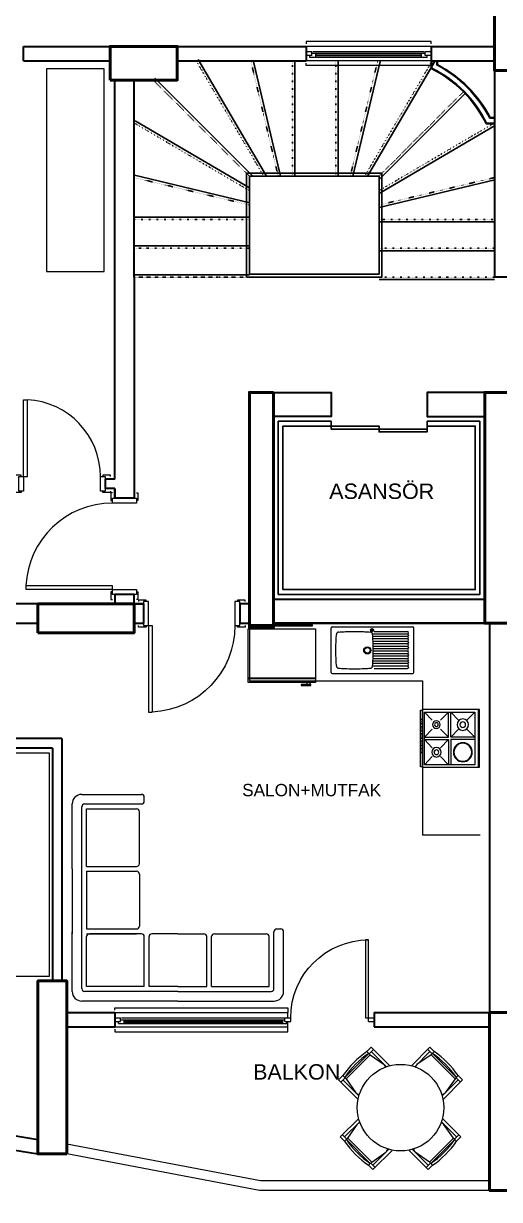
# Model space of a CAD drawing. Header units: millimetres. Extents: x 15854 to 18903, y 2124 to 4003.
# Drawn here: x 16710 to 17205, y 2124 to 3348 of the extents above; entities that cross this region are included whole.
import ezdxf

# ---------------------------------------------------------------- set-up
doc = ezdxf.new("R2010")
doc.units = ezdxf.units.MM
doc.linetypes.add('DOT2', pattern=[0.125, 0, -0.125])
for name, color, linetype, lineweight in [('0-Gör-3__0_25_', 122, 'Continuous', 25), ('0-Gör-4__0_20_', 6, 'Continuous', 20), ('duv', 142, 'Continuous', 30), ('KOLON', 1, 'Continuous', 50), ('mahal', 1, 'Continuous', 20), ('sıva', 6, 'DOT2', 20), ('TEFRIS', 6, 'Continuous', 15)]:
    doc.layers.add(name, color=color, linetype=linetype, lineweight=lineweight)
doc.styles.add('text1', font='Arial')

# ---------------------------------------------------------------- blocks, each defined once
blk = doc.blocks.new('fgfdrt5')
at = {"layer": 'TEFRIS'}
for p, q in [((2337.626484, 14387.444895), (2207.626484, 14387.444895)), ((2207.626484, 14387.444895), (2207.626484, 14384.944895)), ((2337.626484, 14384.944895), (2337.626484, 14387.444895)), ((2337.626484, 14382.444895), (2207.626484, 14382.444895)), ((2207.626484, 14367.444895), (2207.626484, 14382.444895)), ((2213.626484, 14376.944895), (2207.626484, 14376.944895)), ((2207.626484, 14372.944895), (2207.626484, 14376.944895)), ((2213.626484, 14372.944895), (2207.626484, 14372.944895)), ((2211.626484, 14370.944895), (2211.626484, 14372.944895)), ((2213.626484, 14372.944895), (2213.626484, 14376.944895)), ((2331.626484, 14374.944895), (2213.626484, 14374.944895)), ((2330.626484, 14376.944895), (2214.626484, 14376.944895)), ((2217.626484, 14370.944895), (2217.626484, 14374.944895)), ((2327.626484, 14373.444895), (2217.626484, 14373.444895)), ((2327.626484, 14370.944895), (2327.626484, 14374.944895)), ((2337.626484, 14376.944895), (2331.626484, 14376.944895)), ((2331.626484, 14372.944895), (2331.626484, 14376.944895)), ((2337.626484, 14376.944895), (2331.626484, 14376.944895)), ((2331.626484, 14372.944895), (2331.626484, 14376.944895)), ((2337.626484, 14372.944895), (2331.626484, 14372.944895)), ((2337.626484, 14372.944895), (2331.626484, 14372.944895)), ((2333.626484, 14370.944895), (2333.626484, 14372.944895)), ((2337.626484, 14372.944895), (2337.626484, 14376.944895)), ((2337.626484, 14372.944895), (2337.626484, 14376.944895)), ((2337.626484, 14367.444895), (2207.626484, 14367.444895)), ((2207.626484, 14362.444895), (2207.626484, 14364.944895)), ((2337.626484, 14362.444895), (2207.626484, 14362.444895)), ((2333.626484, 14370.944895), (2211.626484, 14370.944895)), ((2327.626484, 14372.444895), (2217.626484, 14372.444895)), ((2337.626484, 14364.944895), (2337.626484, 14362.444895))]:
    blk.add_line(p, q, dxfattribs=at)
at = {"layer": 'TEFRIS', "flags": 128}
blk.add_lwpolyline([(2337.626484, 14382.444895), (2337.626484, 14367.444895)], dxfattribs=at)
blk = doc.blocks.new('dgdg')
at = {"layer": 'TEFRIS'}
for p, q in [((447759.535016, 4598886.571683), (447821.535016, 4598886.571683)), ((447749.535016, 4598809.071683), (447749.535016, 4598876.571683)), ((447762.535016, 4598876.571683), (447821.535016, 4598876.571683)), ((447824.535016, 4598879.571683), (447824.535016, 4598883.571683)), ((447759.535016, 4598684.571683), (447759.535016, 4598873.571683)), ((447764.535016, 4598811.571683), (447764.535016, 4598871.571683)), ((447764.535016, 4598871.571683), (447816.535016, 4598871.571683)), ((447819.535016, 4598814.571683), (447819.535016, 4598868.571683)), ((447749.535016, 4598809.071683), (447749.535016, 4598741.571683)), ((447764.535016, 4598811.571683), (447816.535016, 4598811.571683)), ((447764.535016, 4598806.571683), (447816.535016, 4598806.571683)), ((447764.535016, 4598806.571683), (447764.535016, 4598746.571683)), ((447819.535016, 4598803.571683), (447819.535016, 4598749.571683)), ((447749.535016, 4598681.571683), (447749.535016, 4598743.571683)), ((447764.535016, 4598746.571683), (447816.535016, 4598746.571683)), ((447764.535016, 4598741.571683), (447816.535016, 4598741.571683)), ((447821.535016, 4598741.571683), (447767.535016, 4598741.571683)), ((447859.535016, 4598741.571683), (447832.535016, 4598741.571683)), ((447859.535016, 4598741.571683), (447886.535016, 4598741.571683)), ((447897.535016, 4598741.571683), (447951.535016, 4598741.571683)), ((447959.535016, 4598684.571683), (447959.535016, 4598743.571683)), ((447962.535016, 4598746.571683), (447966.535016, 4598746.571683)), ((447969.535016, 4598681.571683), (447969.535016, 4598743.571683)), ((447764.535016, 4598686.571683), (447764.535016, 4598738.571683)), ((447824.535016, 4598686.571683), (447824.535016, 4598738.571683)), ((447829.535016, 4598686.571683), (447829.535016, 4598738.571683)), ((447889.535016, 4598686.571683), (447889.535016, 4598738.571683)), ((447894.535016, 4598686.571683), (447894.535016, 4598738.571683)), ((447954.535016, 4598686.571683), (447954.535016, 4598738.571683)), ((447859.535016, 4598681.571683), (447762.535016, 4598681.571683)), ((447824.535016, 4598686.571683), (447764.535016, 4598686.571683)), ((447859.535016, 4598686.571683), (447829.535016, 4598686.571683)), ((447859.535016, 4598686.571683), (447889.535016, 4598686.571683)), ((447859.535016, 4598681.571683), (447956.535016, 4598681.571683)), ((447894.535016, 4598686.571683), (447954.535016, 4598686.571683)), ((447859.535016, 4598671.571683), (447759.535016, 4598671.571683)), ((447859.535016, 4598671.571683), (447959.535016, 4598671.571683))]:
    blk.add_line(p, q, dxfattribs=at)
for centre, radius, start, end in [((447759.535016, 4598876.571683), 10, 90, 180), ((447821.535016, 4598883.571683), 3, 0, 90), ((447762.535016, 4598873.571683), 3, 90, 180), ((447821.535016, 4598879.571683), 3, 270, 0), ((447816.535016, 4598868.571683), 3, 0, 90), ((447816.535016, 4598814.571683), 3, 270, 0), ((447816.535016, 4598803.571683), 3, 0, 90), ((447767.535016, 4598738.571683), 3, 90, 180), ((447816.535016, 4598749.571683), 3, 270, 0), ((447821.535016, 4598738.571683), 3, 0, 90), ((447832.535016, 4598738.571683), 3, 90, 180), ((447886.535016, 4598738.571683), 3, 0, 90), ((447897.535016, 4598738.571683), 3, 90, 180), ((447951.535016, 4598738.571683), 3, 0, 90), ((447962.535016, 4598743.571683), 3, 90, 180), ((447966.535016, 4598743.571683), 3, 0, 90), ((447759.535016, 4598681.571683), 10, 180, 270), ((447762.535016, 4598684.571683), 3, 180, 270), ((447956.535016, 4598684.571683), 3, 270, 0), ((447959.535016, 4598681.571683), 10, 270, 0)]:
    blk.add_arc(centre, radius, start, end, dxfattribs=at)
blk = doc.blocks.new('kapı_100')
at = {"layer": '0-Gör-4__0_20_', "ltscale": 5}
for p, q in [((-14, -2.5), (-14, 5.5)), ((-14, 5.5), (-12.5, 5.5)), ((14, 5.5), (12.5, 5.5)), ((14, -2.5), (14, 5.5)), ((-12.5, -2.5), (-14, -2.5)), ((12.5, -2.5), (14, -2.5)), ((12.5, -5), (102.399937, -5)), ((12.5, -5), (12.5, -9)), ((12.5, -9), (102.411045, -9.000494)), ((102.399937, -5), (102.399937, -9)), ((-14, -105.5), (-14, -97.5)), ((-14, -97.5), (-12.5, -97.5)), ((14, -97.5), (12.5, -97.5)), ((14, -105.5), (14, -97.5)), ((-12.5, -105.5), (-14, -105.5)), ((12.5, -105.5), (14, -105.5))]:
    blk.add_line(p, q, dxfattribs=at)
at = {"layer": '0-Gör-4__0_20_', "ltscale": 5, "flags": 128}
for points in [[(-12.5, 0), (12.5, 0), (12.5, -5), (-12.5, -5), (-12.5, 0)], [(-12.5, -95), (12.5, -95), (12.5, -100), (-12.5, -100), (-12.5, -95)]]:
    blk.add_lwpolyline(points, dxfattribs=at)
at = {"layer": '0-Gör-4__0_20_', "ltscale": 5}
blk.add_arc((12.5, -5), 90, 270, 357.452367, dxfattribs=at)
blk = doc.blocks.new('fdgdywswey')
at = {"layer": 'TEFRIS'}
for p, q in [((132499.371545, -142124.876929, 95.326688), (132496.871545, -142124.876929, 95.326688)), ((132496.871545, -142124.876929, 95.326688), (132496.871545, -142305.002791, 95.326688)), ((132516.871545, -142124.876929, 95.326688), (132501.871545, -142124.876929, 95.326688)), ((132501.871545, -142124.876929, 95.326688), (132501.871545, -142305.002791, 95.326688)), ((132507.371545, -142124.876929, 95.326688), (132507.371545, -142130.876929, 95.326688)), ((132511.371545, -142124.876929, 95.326688), (132507.371545, -142124.876929, 95.326688)), ((132511.371545, -142130.876929, 95.326688), (132507.371545, -142130.876929, 95.326688)), ((132507.371545, -142131.876929, 95.326688), (132507.371545, -142302.002791, 95.326688)), ((132509.371545, -142130.876929, 95.326688), (132509.371545, -142302.002791, 95.326688)), ((132513.371545, -142134.876929, 95.326688), (132509.371545, -142134.876929, 95.326688)), ((132510.871545, -142134.876929, 95.326688), (132510.871545, -142300.002791, 95.326688)), ((132511.371545, -142124.876929, 95.326688), (132511.371545, -142130.876929, 95.326688)), ((132513.371545, -142128.876929, 95.326688), (132511.371545, -142128.876929, 95.326688)), ((132511.871545, -142134.876929, 95.326688), (132511.871545, -142300.002791, 95.326688)), ((132513.371545, -142128.876929, 95.326688), (132513.371545, -142304.002791, 95.326688)), ((132516.871545, -142124.876929, 95.326688), (132516.871545, -142305.002791, 95.326688)), ((132519.371545, -142124.876929, 95.326688), (132521.871545, -142124.876929, 95.326688)), ((132521.871545, -142124.876929, 95.326688), (132521.871545, -142305.002791, 95.326688)), ((132496.871545, -142305.002791, 95.326688), (132501.871545, -142305.002791, 95.326688)), ((132507.371545, -142305.002791, 95.326688), (132501.871545, -142305.002791, 95.326688)), ((132507.371545, -142302.002791, 95.326688), (132507.371545, -142308.002791, 95.326688)), ((132511.371545, -142302.002791, 95.326688), (132507.371545, -142302.002791, 95.326688)), ((132513.371545, -142300.002791, 95.326688), (132509.371545, -142300.002791, 95.326688)), ((132511.371545, -142302.002791, 95.326688), (132511.371545, -142308.002791, 95.326688)), ((132513.371545, -142304.002791, 95.326688), (132511.371545, -142304.002791, 95.326688)), ((132516.871545, -142305.002791, 95.326688), (132511.371545, -142305.002791, 95.326688)), ((132521.871545, -142305.002791, 95.326688), (132516.871545, -142305.002791, 95.326688)), ((132511.371545, -142308.002791, 95.326688), (132507.371545, -142308.002791, 95.326688)), ((132507.371545, -142389.002791, 95.326688), (132507.371545, -142395.002791, 95.326688)), ((132511.371545, -142389.002791, 95.326688), (132507.371545, -142389.002791, 95.326688)), ((132511.371545, -142389.002791, 95.326688), (132511.371545, -142395.002791, 95.326688)), ((132516.871545, -142395.002791, 95.326688), (132501.871545, -142395.002791, 95.326688)), ((132511.371545, -142395.002791, 95.326688), (132507.371545, -142395.002791, 95.326688))]:
    blk.add_line(p, q, dxfattribs=at)
at = {"layer": 'TEFRIS', "elevation": 95.326688, "flags": 128}
blk.add_lwpolyline([(132507.371545, -142389.002791), (132426.371545, -142389.002791), (132426.427043, -142386.004847), (132507.371545, -142386.004847), (132507.371545, -142389.002791)], dxfattribs=at)
at = {"layer": 'TEFRIS'}
blk.add_arc((132507.371545, -142389.002791, 95.326688), 81, 90, 180, dxfattribs=at)
blk = doc.blocks.new('dfgdgd')
at = {"layer": 'TEFRIS'}
for p, q in [((563908.731157, 4529879.357794), (563908.731157, 4529852.211308)), ((563915.131157, 4529879.357794), (563908.731157, 4529879.357794)), ((563915.131157, 4529876.18345), (563908.731157, 4529876.18345)), ((563911.931157, 4529876.158331), (563911.931157, 4529853.921014)), ((563915.131157, 4529874.701586), (563911.931157, 4529857.101586)), ((563915.131157, 4529874.701586), (563915.131157, 4529879.357794)), ((563950.331157, 4529876.739124), (563915.131157, 4529876.739124)), ((563950.331157, 4529874.701586), (563915.131157, 4529874.701586)), ((563950.331157, 4529879.357794), (563956.731157, 4529879.357794)), ((563950.331157, 4529874.701586), (563950.331157, 4529879.357794)), ((563950.331157, 4529876.18345), (563956.731157, 4529876.18345)), ((563950.331157, 4529874.701586), (563953.531157, 4529857.101586)), ((563953.531157, 4529876.158331), (563953.531157, 4529852.657373)), ((563956.731157, 4529879.357794), (563956.731157, 4529850.682648)), ((563865.570143, 4529836.196781), (563892.71663, 4529836.196781)), ((563865.570143, 4529829.796781), (563865.570143, 4529836.196781)), ((563870.226351, 4529829.796781), (563865.570143, 4529829.796781)), ((563868.188813, 4529794.596781), (563868.188813, 4529829.796781)), ((563868.744487, 4529829.796781), (563868.744487, 4529836.196781)), ((563868.769607, 4529832.996781), (563891.006924, 4529832.996781)), ((563870.226351, 4529829.796781), (563887.826351, 4529832.996781)), ((563870.226351, 4529794.596781), (563870.226351, 4529829.796781)), ((563997.469322, 4529836.196781), (563970.322836, 4529836.196781)), ((563994.269859, 4529832.996781), (563972.032542, 4529832.996781)), ((563992.813114, 4529829.796781), (563975.213114, 4529832.996781)), ((563992.813114, 4529794.596781), (563992.813114, 4529829.796781)), ((563992.813114, 4529829.796781), (563997.469322, 4529829.796781)), ((563994.294978, 4529829.796781), (563994.294978, 4529836.196781)), ((563994.850652, 4529794.596781), (563994.850652, 4529829.796781)), ((563997.469322, 4529829.796781), (563997.469322, 4529836.196781)), ((563865.570143, 4529794.596781), (563865.570143, 4529788.196781)), ((563870.226351, 4529794.596781), (563865.570143, 4529794.596781)), ((563865.570143, 4529788.196781), (563894.24529, 4529788.196781)), ((563868.744487, 4529794.596781), (563868.744487, 4529788.196781)), ((563868.769607, 4529791.396781), (563892.270564, 4529791.396781)), ((563870.226351, 4529794.596781), (563887.826351, 4529791.396781)), ((563997.469322, 4529788.196781), (563968.794176, 4529788.196781)), ((563994.269859, 4529791.396781), (563970.768901, 4529791.396781)), ((563992.813114, 4529794.596781), (563975.213114, 4529791.396781)), ((563992.813114, 4529794.596781), (563997.469322, 4529794.596781)), ((563994.294978, 4529794.596781), (563994.294978, 4529788.196781)), ((563997.469322, 4529794.596781), (563997.469322, 4529788.196781)), ((563956.731157, 4529747.458615), (563956.731157, 4529776.133762)), ((563908.731157, 4529747.458615), (563908.731157, 4529774.605102)), ((563911.931157, 4529750.658079), (563911.931157, 4529772.895396)), ((563915.131157, 4529752.114823), (563911.931157, 4529769.714823)), ((563950.331157, 4529752.114823), (563953.531157, 4529769.714823)), ((563953.531157, 4529750.658079), (563953.531157, 4529774.159036)), ((563950.331157, 4529752.114823), (563915.131157, 4529752.114823)), ((563915.131157, 4529752.114823), (563915.131157, 4529747.458615)), ((563950.331157, 4529752.114823), (563950.331157, 4529747.458615)), ((563915.131157, 4529750.632959), (563908.731157, 4529750.632959)), ((563915.131157, 4529747.458615), (563908.731157, 4529747.458615)), ((563950.331157, 4529750.077285), (563915.131157, 4529750.077285)), ((563950.331157, 4529750.632959), (563956.731157, 4529750.632959)), ((563950.331157, 4529747.458615), (563956.731157, 4529747.458615))]:
    blk.add_line(p, q, dxfattribs=at)
blk.add_circle((563931.519733, 4529813.408205), 45, dxfattribs=at)
for centre, radius, start, end in [((563932.731157, 4529783.405833), 97.552749, 79.606054, 100.393946), ((563932.731157, 4529783.228239), 95.152749, 79.340864, 100.659136), ((563932.731157, 4529860.592495), 21.090909, 189.527283, 197.512653), ((563932.731157, 4529860.592495), 21.090909, 339.545935, 350.472717), ((563961.522105, 4529812.196781), 97.552749, 169.606054, 190.393946), ((563961.699699, 4529812.196781), 95.152749, 169.340864, 190.659136), ((563884.335442, 4529812.196781), 21.090909, 72.487347, 80.472717), ((563978.704024, 4529812.196781), 21.090909, 99.527283, 107.512653), ((563901.339767, 4529812.196781), 95.152749, 349.340864, 10.659136), ((563901.517361, 4529812.196781), 97.552749, 349.606054, 10.393946), ((563884.335442, 4529812.196781), 21.090909, 279.527283, 290.454065), ((563978.704024, 4529812.196781), 21.090909, 249.545935, 260.472717), ((563932.731157, 4529766.223914), 21.090909, 162.487347, 170.472717), ((563932.731157, 4529766.223914), 21.090909, 9.527283, 20.454065), ((563932.731157, 4529843.410577), 97.552749, 259.606054, 280.393946), ((563932.731157, 4529843.588171), 95.152749, 259.340864, 280.659136)]:
    blk.add_arc(centre, radius, start, end, dxfattribs=at)
blk = doc.blocks.new('kapı_10')
at = {"layer": '0-Gör-4__0_20_', "ltscale": 5}
for p, q in [((-9, -2.5), (-9, 5.5)), ((-9, 5.5), (-7.5, 5.5)), ((9, 5.5), (7.5, 5.5)), ((9, -2.5), (9, 5.5)), ((-7.5, -2.5), (-9, -2.5)), ((7.5, -2.5), (9, -2.5)), ((7.5, -5), (87.399937, -5)), ((7.5, -5), (7.5, -9)), ((7.5, -9), (87.399937, -9)), ((87.399937, -5), (87.399937, -9)), ((-9, -95.5), (-9, -87.5)), ((-9, -87.5), (-7.5, -87.5)), ((-7.5, -95.5), (-9, -95.5)), ((9, -87.5), (7.5, -87.5)), ((7.5, -95.5), (9, -95.5)), ((9, -95.5), (9, -87.5))]:
    blk.add_line(p, q, dxfattribs=at)
at = {"layer": '0-Gör-4__0_20_', "ltscale": 5, "flags": 128}
for points in [[(-7.5, 0), (7.5, 0), (7.5, -5), (-7.5, -5), (-7.5, 0)], [(-7.5, -85), (7.5, -85), (7.5, -90), (-7.5, -90), (-7.5, -85)]]:
    blk.add_lwpolyline(points, dxfattribs=at)
at = {"layer": '0-Gör-4__0_20_', "ltscale": 5}
blk.add_arc((7.5, -5), 80, 270, 357.134016, dxfattribs=at)
blk = doc.blocks.new('Firin')
at = {"layer": 'TEFRIS'}
for p, q in [((0, -0.012687), (0.6, -0.012687)), ((0.2875, -0.05), (0.2875, -0.300568)), ((0.398274, -0.131875), (0.3125, -0.05)), ((0.575, -0.05), (0.489226, -0.131875)), ((0.398274, -0.218693), (0.3125, -0.300568)), ((0.575, -0.300568), (0.489226, -0.218693)), ((0.2875, -0.300568), (0.025, -0.300568)), ((0.025, -0.324432), (0.110774, -0.406307)), ((0.201726, -0.406307), (0.2875, -0.324432)), ((0.398274, -0.406307), (0.3125, -0.324432)), ((0.575, -0.324432), (0.489226, -0.406307)), ((0.025, -0.575), (0.110774, -0.493125)), ((0.201726, -0.493125), (0.2875, -0.575)), ((0.398274, -0.493125), (0.3125, -0.575)), ((0.575, -0.575), (0.489226, -0.493125))]:
    blk.add_line(p, q, dxfattribs=at)
at = {"layer": 'TEFRIS', "flags": 128}
for points in [[(0, 0), (0.6, 0), (0.6, -0.6), (0, -0.6)], [(0.025, -0.575), (0.575, -0.575), (0.575, -0.05), (0.025, -0.05)]]:
    blk.add_lwpolyline(points, close=True, dxfattribs=at)
for points in [[(0.3125, -0.05), (0.3125, -0.300568), (0.575, -0.300568)], [(0.2875, -0.575), (0.2875, -0.324432), (0.025, -0.324432)], [(0.3125, -0.575), (0.3125, -0.324432), (0.575, -0.324432)], [(0.005, -0.6), (0.005, -0.614), (0.595, -0.614), (0.595, -0.6)], [(0.15, -0.6), (0.15, -0.6125), (0.2, -0.6125), (0.2, -0.6)], [(0.225, -0.6), (0.225, -0.6125), (0.275, -0.6125), (0.275, -0.6)], [(0.3, -0.6), (0.3, -0.6125), (0.35, -0.6125), (0.35, -0.6)], [(0.375, -0.6), (0.375, -0.6125), (0.425, -0.6125), (0.425, -0.6)], [(0.45, -0.6), (0.45, -0.6125), (0.5, -0.6125), (0.5, -0.6)]]:
    blk.add_lwpolyline(points, dxfattribs=at)
at = {"layer": 'TEFRIS'}
for centre, radius in [((0.15625, -0.175284), 0.098575), ((0.15625, -0.175284), 0.093575), ((0.44375, -0.175284), 0.05975), ((0.44375, -0.175284), 0.029375), ((0.15625, -0.449716), 0.049177), ((0.15625, -0.449716), 0.024177), ((0.44375, -0.449716), 0.039833), ((0.44375, -0.449716), 0.019583)]:
    blk.add_circle(centre, radius, dxfattribs=at)
blk = doc.blocks.new('EVIYE1')
at = {"layer": 'TEFRIS'}
for p, q in [((-33.48683, 5.721164), (-33.48683, 52.221164)), ((-32.48683, 53.221164), (51.51317, 53.221164)), ((7.01317, 49.721164), (11.01317, 49.721164)), ((9.01317, 47.721164), (9.01317, 51.721164)), ((52.51317, 5.721164), (52.51317, 52.221164)), ((45.71317, 45.657831), (9.55908, 45.657831)), ((45.71317, 43.097831), (10.01317, 43.097831)), ((45.71317, 40.537831), (10.01317, 40.537831)), ((45.71317, 37.977831), (10.01317, 37.977831)), ((11.01317, 48.221164), (45.71317, 48.221164)), ((46.91317, 47.021164), (46.91317, 46.857831)), ((46.91317, 44.457831), (46.91317, 44.297831)), ((46.91317, 41.897831), (46.91317, 41.737831)), ((46.91317, 39.337831), (46.91317, 39.177831)), ((46.91317, 36.777831), (46.91317, 36.617831)), ((45.71317, 35.417831), (10.065071, 35.417831)), ((45.71317, 32.857831), (10.104855, 32.857831)), ((45.71317, 25.177831), (10.105933, 25.177831)), ((45.71317, 30.297831), (10.124925, 30.297831)), ((45.71317, 27.737831), (10.125285, 27.737831)), ((46.91317, 34.217831), (46.91317, 34.057831)), ((46.91317, 31.657831), (46.91317, 31.497831)), ((46.91317, 26.537831), (46.91317, 26.377831)), ((45.71317, 12.377831), (9.573338, 12.377831)), ((45.71317, 20.057831), (10.01317, 20.057831)), ((45.71317, 17.497831), (10.01317, 17.497831)), ((45.71317, 14.937831), (10.01317, 14.937831)), ((45.71317, 22.617831), (10.066868, 22.617831)), ((46.91317, 23.977831), (46.91317, 23.817831)), ((46.91317, 21.417831), (46.91317, 21.257831)), ((46.91317, 18.857831), (46.91317, 18.697831)), ((46.91317, 16.297831), (46.91317, 16.137831)), ((46.91317, 13.737831), (46.91317, 13.577831)), ((-32.48683, 4.721164), (51.51317, 4.721164)), ((11.01317, 9.721164), (45.71317, 9.721164)), ((46.91317, 11.177831), (46.91317, 10.921164))]:
    blk.add_line(p, q, dxfattribs=at)
at = {"layer": 'TEFRIS', "flags": 128}
for points in [[(-28.069916, 12.721164, -0.009845), (-28.274831, 15.359359, -0.008463), (-28.505678, 21.000317, -0.005994), (-28.601232, 28.971164, -0.005994), (-28.505678, 36.942012, -0.008463), (-28.274831, 42.58297, -0.009845), (-28.069916, 45.221164, -0.374103)], [(-25.48683, 47.80425, -0.009845), (-22.848628, 48.009165, -0.008463), (-17.20767, 48.240013, -0.005994), (-9.236822, 48.335566, -0.005994), (-1.265975, 48.240013, -0.008463), (4.374983, 48.009165, -0.009845), (7.01317, 47.804252, -0.374103)], [(9.596257, 12.721164, 0.009845), (9.801171, 15.359359, 0.008463), (10.032018, 21.000317, 0.005994), (10.127572, 28.971164, 0.005994), (10.032018, 36.942012, 0.008463), (9.801171, 42.58297, 0.009845), (9.596257, 45.221164, 0.374103)], [(-25.48683, 10.138078, 0.009845), (-22.848628, 9.933163, 0.008463), (-17.20767, 9.702316, 0.005994), (-9.236822, 9.606762, 0.005994), (-1.265975, 9.702316, 0.008463), (4.374983, 9.933163, 0.009845), (7.01317, 10.138077, 0.374103)]]:
    blk.add_lwpolyline(points, format="xyb", dxfattribs=at)
at = {"layer": 'TEFRIS'}
for centre, radius in [((9.01317, 49.721164), 1.5), ((4.01317, 28.721164), 3.75), ((4.01317, 28.721164), 2.9)]:
    blk.add_circle(centre, radius, dxfattribs=at)
for centre, radius, start, end in [((-32.48683, 52.221164), 1, 90, 180), ((51.51317, 52.221164), 1, 0, 90), ((-25.48683, 45.221164), 2.583087, 90, 180), ((7.01317, 45.221164), 2.583087, 0, 90), ((45.71317, 47.021164), 1.2, 0, 90), ((45.71317, 46.857831), 1.2, 270, 0), ((45.71317, 44.457831), 1.2, 0, 90), ((45.71317, 44.297831), 1.2, 270, 0), ((45.71317, 41.897831), 1.2, 0, 90), ((45.71317, 41.737831), 1.2, 270, 0), ((45.71317, 39.337831), 1.2, 0, 90), ((45.71317, 39.177831), 1.2, 270, 0), ((45.71317, 36.777831), 1.2, 0, 90), ((45.71317, 36.617831), 1.2, 270, 0), ((45.71317, 34.217831), 1.2, 0, 90), ((45.71317, 34.057831), 1.2, 270, 0), ((45.71317, 31.657831), 1.2, 0, 90), ((45.71317, 31.497831), 1.2, 270, 0), ((45.71317, 29.097831), 1.2, 0, 90), ((45.71317, 28.937831), 1.2, 270, 0), ((45.71317, 26.537831), 1.2, 0, 90), ((45.71317, 26.377831), 1.2, 270, 0), ((45.71317, 23.977831), 1.2, 0, 90), ((-25.48683, 12.721164), 2.583087, 180, 270), ((7.01317, 12.721164), 2.583087, 270, 0), ((45.71317, 23.817831), 1.2, 270, 0), ((45.71317, 21.417831), 1.2, 0, 90), ((45.71317, 21.257831), 1.2, 270, 0), ((45.71317, 18.857831), 1.2, 0, 90), ((45.71317, 18.697831), 1.2, 270, 0), ((45.71317, 16.297831), 1.2, 0, 90), ((45.71317, 16.137831), 1.2, 270, 0), ((45.71317, 13.737831), 1.2, 0, 90), ((45.71317, 13.577831), 1.2, 270, 0), ((45.71317, 11.177831), 1.2, 0, 90), ((-32.48683, 5.721164), 1, 180, 270), ((45.71317, 10.921164), 1.2, 270, 0), ((51.51317, 5.721164), 1, 270, 0)]:
    blk.add_arc(centre, radius, start, end, dxfattribs=at)
blk = doc.blocks.new('bzd_7060')
at = {"layer": 'TEFRIS'}
for p, q in [((-59, 67), (-60, 67)), ((-60, 67), (-60, 3)), ((-59, 3), (-59, 67)), ((-56, 0), (-56, 70)), ((-56, 70), (0, 70)), ((-5, 0), (-5, 70)), ((-4, 70), (-4, 0)), ((0, 70), (0, 0)), ((0, 64), (2, 64)), ((3, 65), (2, 65)), ((2, 65), (2, 55)), ((3, 55), (3, 65)), ((0, 61), (2, 61)), ((2, 55), (3, 55)), ((-60, 3), (-59, 3)), ((0, 0), (-56, 0))]:
    blk.add_line(p, q, dxfattribs=at)

msp = doc.modelspace()

# ---------------------------------------------------------------- linework, layer by layer
at = {"color": 2}
msp.add_line((16825.103375, 2723.887972), (16825.103375, 2723.887972), dxfattribs=at)
at = {"layer": '0-Gör-3__0_25_'}
for p, q in [((16963.002262, 3188.887888), (16891.918383, 3310.152182)), ((16977.674074, 3188.88789), (16949.007033, 3309.466155)), ((16992.604388, 3188.887904), (16992.604396, 3308.887904)), ((17037.608479, 3188.8879), (17037.608471, 3308.887904)), ((17052.678162, 3188.887903), (17081.070247, 3308.309659)), ((17068.006342, 3188.887905), (17138.348939, 3308.887621)), ((16948.639943, 3188.887886), (16846.872141, 3290.655694)), ((17080.108479, 3185.352374), (17169.557495, 3274.801394)), ((16945.104388, 3176.785771), (16826.368664, 3246.387452)), ((17080.108481, 3170.990043), (17200.108475, 3241.332828)), ((16945.682634, 3161.320114), (16825.682636, 3189.849693)), ((17080.108482, 3156.318224), (17200.686728, 3184.98528)), ((16945.104384, 3146.387907), (16825.104384, 3146.387917)), ((17080.108483, 3141.387907), (17200.108483, 3141.387917)), ((16825.104382, 3116.387734), (16945.104382, 3116.387723)), ((17200.108486, 3111.387734), (17080.108486, 3111.387723)), ((16825.104379, 3086.387734), (16945.104379, 3086.387723)), ((17083.108488, 3083.887724), (16942.104388, 3083.887724)), ((17080.108488, 3086.887724), (16945.104388, 3086.887724)), ((17200.108488, 3081.387734), (17080.108488, 3081.387723))]:
    msp.add_line(p, q, dxfattribs=at)
at = {"layer": '0-Gör-3__0_25_', "flags": 128}
for points in [[(17083.108488, 3083.887724), (17083.108479, 3191.887908), (16942.104388, 3191.887884), (16942.104388, 3083.887734)], [(17080.108488, 3086.887724), (17080.108479, 3188.887907), (16945.104388, 3188.887885), (16945.104388, 3086.387723)]]:
    msp.add_lwpolyline(points, dxfattribs=at)
for points, elevation in [([(17185.103297, 2933.888109), (17185.103297, 2753.888109), (16975.103297, 2753.888109), (16975.103297, 2933.888109), (17030.103297, 2933.888109), (17030.103297, 2928.888109), (16980.103297, 2928.888109), (16980.103297, 2758.888109), (17180.103297, 2758.888109), (17180.103297, 2928.888109), (17130.103297, 2928.888109), (17130.103297, 2933.888109), (17185.103297, 2933.888109)], -95.326688), ([(17130.103297, 2928.888109), (17130.103297, 2922.888109), (17080.103297, 2922.888109), (17080.103297, 2928.888109), (17030.103297, 2928.888109), (17030.103297, 2925.888109), (17130.103297, 2925.888109)], 64.900577)]:
    msp.add_lwpolyline(points, dxfattribs=dict(at, elevation=elevation))
at = {"layer": 'duv'}
for p, q in [((17200.103563, 3323.888294), (17200.103563, 3493.888294)), ((17200.103563, 3323.888294), (17200.103563, 3493.888294)), ((16710.099282, 3323.888294), (17004.172798, 3323.888294)), ((16710.099282, 3308.888294), (16710.099282, 3323.888294)), ((17004.172798, 3323.888294), (17004.172798, 3308.888294)), ((17134.172798, 3323.888294), (17200.103563, 3323.888294)), ((17134.172798, 3323.888294), (17134.172798, 3308.888294)), ((16710.099282, 3308.888294), (16800.099282, 3308.888294)), ((16870.09519, 3308.888294), (17004.172798, 3308.888294)), ((17134.172798, 3308.888294), (17200.103375, 3308.888294)), ((17200.103364, 3308.888294), (17200.103383, 3083.887949)), ((16805.099283, 2873.887972), (16805.099283, 3288.888294)), ((16825.099282, 3083.877265), (16825.099282, 3288.888294)), ((16825.099283, 3083.877566), (16825.102051, 2853.888213)), ((17465.103368, 3083.887962), (17200.103383, 3083.887948)), ((17580.103402, 2963.887972), (17130.103297, 2963.887972)), ((16795.103375, 2873.887972), (16795.103375, 2863.887972)), ((16805.099283, 2853.888213), (16805.099283, 2863.887972)), ((16825.103375, 2853.888213), (16805.099283, 2853.888213)), ((16805.103375, 2743.887972), (16835.103375, 2743.887972)), ((16835.103375, 2743.887972), (16812.19181, 2743.887972)), ((16825.103375, 2743.888213), (16835.103375, 2743.888213)), ((16835.103375, 2743.888213), (16835.103375, 2723.887972)), ((16935.103375, 2743.888213), (16935.103375, 2723.887972)), ((16945.103383, 2743.887972), (16935.103375, 2743.887972)), ((16945.103383, 2743.887972), (16935.103375, 2743.887972)), ((16970.103297, 2748.888109), (17190.103297, 2748.888109)), ((16825.103375, 2723.887972), (16835.103375, 2723.887972)), ((17190.103297, 2723.888109), (16970.103297, 2723.888109)), ((17195.10847, 2723.88765), (17195.10847, 2137.145071)), ((16750.103375, 2603.887972), (16675.103375, 2603.887972)), ((16740.103375, 2593.887972), (16675.103375, 2593.887972)), ((16755.103375, 2318.978583), (16804.982608, 2318.978583)), ((16804.982608, 2318.978583), (16804.982608, 2303.978583)), ((17075.126513, 2318.978583), (17195.10847, 2318.978583)), ((17075.126513, 2318.978583), (17075.126513, 2303.978583)), ((16755.103375, 2303.978583), (16804.982608, 2303.978583)), ((17075.126513, 2303.978583), (17195.10847, 2303.978583)), ((16655.969916, 2198.358746), (16725.112929, 2186.983132)), ((16653.535825, 2183.557557), (16725.112929, 2171.781479)), ((17267.603494, 2133.855005), (17195.10847, 2133.855005))]:
    msp.add_line(p, q, dxfattribs=at)
at = {"layer": 'duv', "flags": 128}
for points in [[(16710.099282, 3308.888294), (16800.099283, 3308.888294)], [(16870.09519, 3308.888294), (17004.172798, 3308.888294)], [(17134.172798, 3308.888294), (17200.103364, 3308.888294)], [(16970.103297, 2963.888109), (17030.103297, 2963.888109), (17030.103297, 2938.888109), (16970.103297, 2938.888109)], [(17190.103297, 2963.888109), (17130.103297, 2963.888109), (17130.103297, 2938.888109), (17190.103297, 2938.888109)], [(16805.103375, 2873.887972), (16795.103375, 2873.887972)], [(16805.103375, 2863.887972), (16795.103375, 2863.887972)], [(16805.099283, 2863.887972), (16805.099283, 2853.888213)], [(16825.103375, 2743.888213), (16825.103375, 2753.888213), (16805.099283, 2753.888213), (16805.103375, 2743.887972)], [(16805.103375, 2743.887972), (16500.103752, 2743.887972)], [(16500.103752, 2723.887972), (16725.107467, 2723.887972)], [(16935.103375, 2723.887852), (16945.103297, 2723.887844)], [(16970.103297, 2723.887825), (17195.10847, 2723.88765)], [(16740.103375, 2593.887972), (16740.103375, 2351.781296)], [(16750.103375, 2603.887972), (16750.103375, 2351.781627)]]:
    msp.add_lwpolyline(points, dxfattribs=at)
at = {"layer": 'KOLON', "flags": 128}
for points in [[(17230.103364, 3298.888294), (17200.103364, 3298.888294), (17200.103563, 3478.888203), (17230.103563, 3478.888203), (17230.103364, 3298.888294)], [(16800.099282, 3288.888294), (16800.099282, 3323.888294), (16870.09519, 3323.888294), (16870.09519, 3288.888294), (16800.099282, 3288.888294)], [(16970.103297, 2963.888101), (16970.103297, 2719.388311), (16945.103297, 2719.388161), (16945.103297, 2963.888101), (16970.103297, 2963.888101)], [(16725.107467, 2713.887972), (16725.107467, 2743.887972), (16825.103375, 2743.887972), (16825.103375, 2713.887972), (16725.107467, 2713.887972)], [(16755.103375, 2171.781479), (16725.112929, 2171.781479), (16725.112929, 2351.780799), (16755.103375, 2351.781792), (16755.103375, 2171.781479)], [(17225.098916, 2133.855005), (17195.10847, 2133.855005), (17195.10847, 2318.978583), (17225.098916, 2318.979576), (17225.098916, 2135.047884)]]:
    msp.add_lwpolyline(points, dxfattribs=at)
at = {"layer": 'KOLON', "elevation": 64.900577, "flags": 128}
msp.add_lwpolyline([(17225.103616, 2723.887712), (17190.103297, 2723.888109), (17190.103297, 2963.888109), (17225.103616, 2963.888705), (17225.103616, 2723.887712)], dxfattribs=at)
at = {"layer": 'sıva', "lineweight": 25, "ltscale": 5}
for p, q in [((16960.104399, 3188.887887), (16889.761622, 3308.887911)), ((16975.104391, 3188.88789), (16946.574826, 3308.887907)), ((16990.104388, 3188.887904), (16990.104396, 3308.887904)), ((17035.108479, 3188.8879), (17035.108471, 3308.887904)), ((17050.108478, 3188.887902), (17078.63804, 3308.887907)), ((17065.108479, 3188.887906), (17135.451245, 3308.887911)), ((16945.10441, 3188.887885), (16845.104374, 3288.887927)), ((16945.10441, 3188.887885), (16845.104393, 3288.887927)), ((17080.108479, 3188.887907), (17167.78972, 3276.56917)), ((17080.108479, 3188.887907), (17167.789728, 3276.569161)), ((16945.104386, 3173.887907), (16825.104392, 3244.230691)), ((17080.10848, 3173.887907), (17200.108474, 3244.230691)), ((16945.104385, 3158.887907), (16825.104388, 3187.417487)), ((17080.108482, 3158.887907), (17200.108479, 3187.417487)), ((16945.104384, 3143.887907), (16825.104384, 3143.887917)), ((17080.108483, 3143.887907), (17200.108483, 3143.887917)), ((16825.104381, 3113.887734), (16945.104381, 3113.887723)), ((17200.108486, 3113.887734), (17080.108486, 3113.887723)), ((16825.104379, 3083.887734), (16942.104388, 3083.887723)), ((16945.104388, 3083.887734), (16825.104388, 3083.887734)), ((17200.108488, 3083.887734), (17082.995465, 3083.887724))]:
    msp.add_line(p, q, dxfattribs=at)
at = {"layer": 'TEFRIS'}
for p, q in [((17125.311655, 2663.887897), (17125.311636, 2503.456278)), ((17195.10847, 2666.426395), (17195.108504, 2502.887782)), ((17195.10847, 2666.426395), (17195.10847, 2666.426395)), ((17185.311636, 2503.456267), (17125.311636, 2503.456278))]:
    msp.add_line(p, q, dxfattribs=at)
at = {"layer": 'TEFRIS', "flags": 128}
for points in [[(17200.108481, 3242.952415), (17191.70163, 3242.952415, 0.168696), (17134.172969, 3300.481077), (17134.172969, 3308.887927)], [(17200.108481, 3243.952415), (17192.326581, 3243.952415, 0.166116), (17135.172969, 3301.106028), (17135.172969, 3308.887927)], [(17200.108481, 3248.952415), (17195.400533, 3248.952415, 0.15375), (17140.172969, 3304.179979), (17140.172969, 3308.887927)], [(17200.108481, 3249.952415), (17196.00554, 3249.952415, 0.151378), (17141.172969, 3304.784986), (17141.172969, 3308.887927)]]:
    msp.add_lwpolyline(points, format="xyb", dxfattribs=at)
at = {"layer": 'TEFRIS', "ltscale": 5, "flags": 128}
for points in [[(16794.130406, 3089.881788), (16794.130406, 3300.667934), (16734.130406, 3300.667934), (16734.130406, 3089.881788), (16794.130406, 3089.881788)], [(16736.985353, 2356.670577), (16736.985353, 2588.719592), (16676.985353, 2588.719592), (16676.985353, 2356.670577), (16736.985353, 2356.670577)]]:
    msp.add_lwpolyline(points, dxfattribs=at)
at = {"layer": 'TEFRIS', "flags": 128}
for points in [[(16945.103392, 2723.887919), (16945.10338, 2663.887919), (17125.311655, 2663.887897)], [(17195.10847, 2143.855005), (16956.637824, 2143.855005), (16755.103375, 2181.958642)], [(17195.10847, 2133.855005), (16955.700786, 2133.855005), (16755.103375, 2171.781479)]]:
    msp.add_lwpolyline(points, dxfattribs=at)

# ---------------------------------------------------------------- block references
msp.add_blockref('fgfdrt5', (14796.546313, -11058.556602))
at = {"layer": 'TEFRIS'}
for name, p, rotation in [('kapı_10', (16705.103375, 2868.887972), 90), ('kapı_100', (16815.101329, 2753.888213), 180), ('bzd_7060', (16943.952061, 2662.107885), 269.999989), ('dfgdgd', (-3584719.123132, -2802081.974553), 315)]:
    msp.add_blockref(name, p, dxfattribs=dict(at, rotation=rotation))
at = {"layer": 'TEFRIS', "xscale": -1, "rotation": 90}
for name, p in [('kapı_100', (16835.103375, 2733.888092)), ('fdgdywswey', (-125319.894321, 134820.850128))]:
    msp.add_blockref(name, p, dxfattribs=at)
at = {"layer": 'TEFRIS'}
for name, p in [('EVIYE1', (17063.813149, 2666.935943)), ('dgdg', (-430988.800613, -4596340.728231))]:
    msp.add_blockref(name, p, dxfattribs=at)
at = {"layer": 'TEFRIS', "xscale": -100, "yscale": 100, "zscale": 100, "rotation": 269.999989}
msp.add_blockref('Firin', (17184.763773, 2574.007905), dxfattribs=at)

# ---------------------------------------------------------------- texts
at = {"layer": 'mahal', "attachment_point": 2, "style": 'text1'}
for s, insert, char_height, width in [('ASANSÖR', (17082.854665, 2869.153716), 16, 128.226176), ('SALON+MUTFAK', (17009.903291, 2556.720052), 12.8, 242.839949), ('BALKON', (16994.376402, 2265.184784), 16, 128.226176)]:
    msp.add_mtext(s, dxfattribs=dict(at, insert=insert, char_height=char_height, width=width))

doc.saveas('drawing.dxf')
